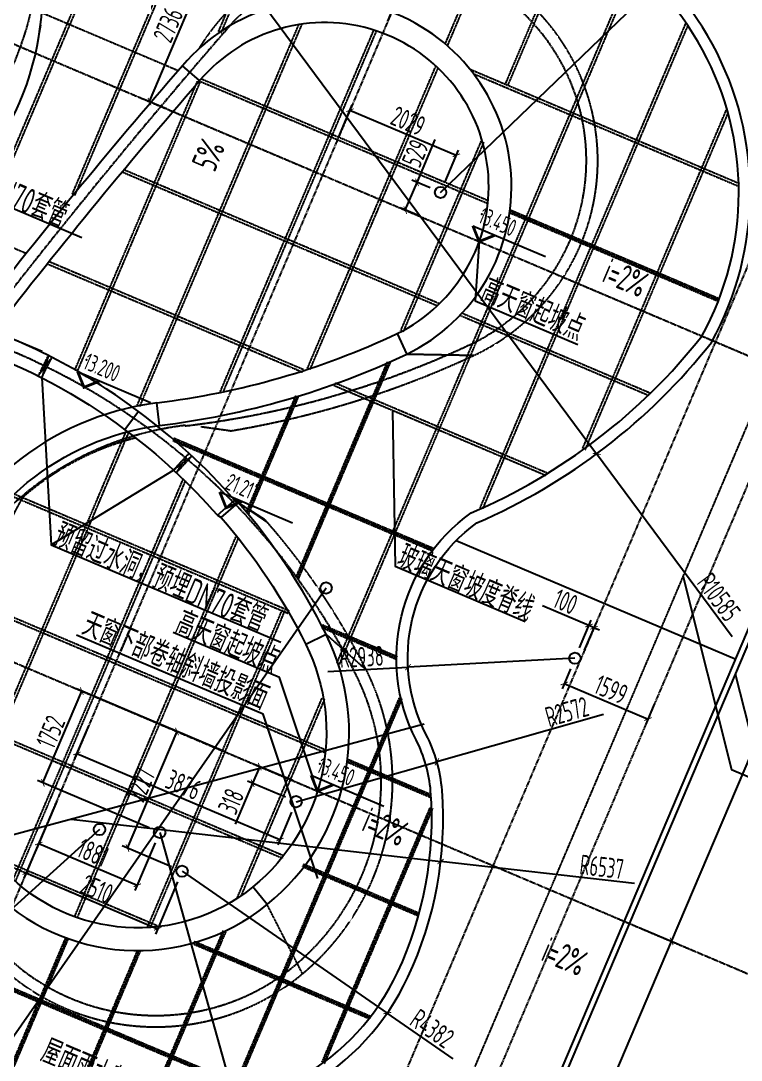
# Model space of a CAD drawing. Extents: x -3523 to 12007717, y -6694179 to 21431.
# Drawn here: x 11943716 to 11956372, y -6481967 to -6463701 of the extents above; entities that cross this region are included whole.
import ezdxf
from ezdxf.enums import TextEntityAlignment as Align

# ---------------------------------------------------------------- set-up
doc = ezdxf.new("R2010")
doc.units = 0
doc.header["$LTSCALE"] = 10
doc.header["$MEASUREMENT"] = 0
for name, pattern in [('A3-RG-axis-100$0$CENTER', [2, 1.25, -0.25, 0.25, -0.25]), ('A3-RI-4F$0$CENTER', [2, 1.25, -0.25, 0.25, -0.25]), ('A3-RI-4F$0$DASH', [0.35, 0.25, -0.1]), ('A3-RI-4F$0$DOTE', [2.42, 2, -0.2, 0.02, -0.2]), ('A3-RM-4F$0$DASH', [0.35, 0.25, -0.1]), ('A3-SYMB-4F-100$0$$AUDIT_BAD_LTYPE2', [0])]:
    doc.linetypes.add(name, pattern=pattern)
for name, color, linetype in [('A3-RB-4F-100$0$A-DIMS-100', 1, 'Continuous'), ('A3-RG-axis-100$0$A-GRID', 1, 'A3-RG-axis-100$0$CENTER'), ('A3-RI-4F$0$A-FLOR', 2, 'Continuous'), ('A3-RI-4F$0$A-GLAZ', 140, 'Continuous'), ('A3-RI-4F$0$A-GRID', 1, 'A3-RI-4F$0$CENTER'), ('A3-RI-4F$0$A-HATH', 9, 'Continuous'), ('A3-RI-4F$0$A-ROOF-EDGE', 2, 'Continuous'), ('A3-RI-4F$0$A-WALL', 7, 'Continuous'), ('A3-RM-4F$0$0P-1', 191, 'Continuous'), ('A3-RM-4F$0$A-WALL', 7, 'Continuous'), ('A3-SYMB-4F-100$0$$AUDIT_BAD_LAYER1', 7, 'Continuous'), ('A3-SYMB-4F-100$0$A-SYMB', 4, 'Continuous'), ('A3-SYMB-4F-100$0$A-SYMB-AREA', 4, 'Continuous'), ('A3-SYMB-4F-100$0$A-SYMB-NAME', 4, 'Continuous'), ('A3-SYMB-4F-100$0$A-SYMB-NAME-E', 4, 'Continuous')]:
    doc.layers.add(name, color=color, linetype=linetype)
doc.layers.add('A3-RI-4F$0$AN-WALL-BELO', color=2, linetype='Continuous', lineweight=5)
doc.styles.add('A3-RB-4F-100$0$XD2008', font='xd-hzs.shx', dxfattribs={"width": 0.7, "bigfont": 'xd-hztxt.shx'})
doc.styles.add('A3-SYMB-4F-100$0$ECADI', font='hzs.shx', dxfattribs={"width": 0.7, "bigfont": 'hztxt.shx'})
doc.styles.add('A3-SYMB-4F-100$0$XD2008', font='hzs.shx', dxfattribs={"width": 0.7, "bigfont": 'hztxt.shx'})
doc.dimstyles.new('A3-RB-4F-100$0$XD100', dxfattribs={"dimscale": 100, "dimtxt": 3.5, "dimasz": 1.5, "dimexe": 1, "dimexo": 2, "dimgap": 0.5, "dimtad": 1, "dimdec": 0, "dimdsep": 46, "dimtxsty": 'A3-RB-4F-100$0$XD2008', "dimcen": 2.5, "dimclrt": 4, "dimaunit": 1, "dimadec": 0, "dimazin": 0, "dimtfac": 1, "dimtdec": 0, "dimtix": 1, "dimtmove": 0, "dimatfit": 3, "dimfxl": 0, "dimtolj": 1, "dimtzin": 0, "dimarcsym": 0})
doc.dimstyles.new('A3-RB-4F-100$0$XD100$0', dxfattribs={"dimscale": 100, "dimtxt": 3.5, "dimasz": 1, "dimexe": 1, "dimexo": 2, "dimgap": 0.5, "dimtad": 1, "dimdec": 0, "dimdsep": 46, "dimtxsty": 'A3-RB-4F-100$0$XD2008', "dimblk1": 'A3-RB-4F-100$0$_ARCHTICK', "dimblk2": 'A3-RB-4F-100$0$_ARCHTICK', "dimsah": 1, "dimcen": 2.5, "dimclrt": 4, "dimaunit": 1, "dimadec": 0, "dimazin": 0, "dimtfac": 1, "dimtdec": 0, "dimtix": 1, "dimtmove": 0, "dimatfit": 3, "dimfxl": 0, "dimtolj": 1, "dimtzin": 0, "dimarcsym": 0})

# ---------------------------------------------------------------- blocks, each defined once
blk = doc.blocks.new('A3-RI-4F$0$TIANCHUANG2')
at = {"layer": 'A3-RI-4F$0$A-GLAZ', "linetype": 'A3-RI-4F$0$DASH'}
for p, q in [((11942381, -6468824), (11946160, -6459922)), ((11942427, -6468844), (11946197, -6459962)), ((11944618, -6466754), (11947188, -6460698)), ((11944664, -6466773), (11947234, -6460718)), ((11947191, -6463890), (11948326, -6461216)), ((11947237, -6463910), (11948372, -6461236)), ((11951170, -6464115), (11952236, -6461604)), ((11951216, -6464134), (11952285, -6461615)), ((11952230, -6464816), (11953416, -6462023)), ((11952276, -6464835), (11953462, -6462043)), ((11949269, -6474992), (11954478, -6462720)), ((11949315, -6475011), (11954518, -6462754)), ((11944083, -6463557), (11946483, -6464576)), ((11945761, -6470458), (11948606, -6463756)), ((11945807, -6470478), (11948652, -6463775)), ((11951786, -6472261), (11955403, -6463740)), ((11951832, -6472280), (11955436, -6463789)), ((11947221, -6470219), (11949919, -6463863)), ((11947267, -6470238), (11949965, -6463883)), ((11948753, -6469808), (11951005, -6464504)), ((11948799, -6469828), (11951051, -6464523)), ((11951607, -6464551), (11956338, -6466559)), ((11946879, -6464717), (11951934, -6466862)), ((11951671, -6464632), (11956319, -6466605)), ((11944667, -6469837), (11946823, -6464757)), ((11944713, -6469857), (11946869, -6464777)), ((11946860, -6464763), (11951914, -6466908)), ((11953587, -6471217), (11956120, -6465249)), ((11953633, -6471237), (11956142, -6465325)), ((11950394, -6469142), (11951805, -6465818)), ((11950440, -6469162), (11951851, -6465838)), ((11945502, -6466359), (11951044, -6468712)), ((11945522, -6466313), (11951064, -6468666)), ((11942184, -6467096), (11943814, -6467788)), ((11952298, -6467071), (11955968, -6468629)), ((11952308, -6467048), (11955978, -6468606)), ((11952318, -6467025), (11955988, -6468583)), ((11944186, -6467974), (11948664, -6469874)), ((11944206, -6467927), (11948684, -6469828)), ((11951440, -6468880), (11954751, -6470285)), ((11951459, -6468834), (11954770, -6470239)), ((11948551, -6473484), (11950159, -6469694)), ((11948574, -6473494), (11950182, -6469704)), ((11948597, -6473504), (11950206, -6469714)), ((11949217, -6470109), (11952940, -6471689)), ((11949236, -6470063), (11952960, -6471643)), ((11947675, -6472348), (11948547, -6470293)), ((11947698, -6472358), (11948570, -6470303)), ((11947721, -6472368), (11948593, -6470313)), ((11942697, -6477678), (11945569, -6470912)), ((11942743, -6477698), (11945615, -6470932)), ((11946386, -6471080), (11950951, -6473018)), ((11946396, -6471057), (11950961, -6472995)), ((11946406, -6471034), (11950971, -6472972)), ((11943583, -6478790), (11946565, -6471765)), ((11943622, -6478826), (11946611, -6471784)), ((11943591, -6472012), (11948425, -6474064)), ((11943571, -6472058), (11948406, -6474110)), ((11944662, -6479445), (11947498, -6472764)), ((11944709, -6479465), (11947544, -6472784)), ((11942431, -6473747), (11949059, -6476560)), ((11942451, -6473701), (11949078, -6476514)), ((11945940, -6479636), (11948313, -6474044)), ((11945995, -6479632), (11948359, -6474063)), ((11948997, -6474361), (11950304, -6474916)), ((11949007, -6474338), (11950314, -6474893)), ((11949017, -6474315), (11950323, -6474870)), ((11947489, -6482384), (11950370, -6475596)), ((11947512, -6482394), (11950393, -6475606)), ((11947516, -6479121), (11949010, -6475602)), ((11947535, -6482404), (11950416, -6475616)), ((11947592, -6479071), (11949056, -6475622)), ((11942127, -6475790), (11948308, -6478414)), ((11942146, -6475744), (11948328, -6478368)), ((11949443, -6476723), (11950913, -6477347)), ((11949453, -6476700), (11950922, -6477324)), ((11949463, -6476677), (11950932, -6477301)), ((11949008, -6482004), (11950909, -6477525)), ((11949031, -6482013), (11950932, -6477535)), ((11949054, -6482023), (11950955, -6477544)), ((11943199, -6478418), (11946091, -6479646)), ((11943219, -6478372), (11946111, -6479600)), ((11948662, -6478564), (11950700, -6479429)), ((11948672, -6478541), (11950710, -6479406)), ((11948681, -6478518), (11950720, -6479383)), ((11941118, -6479707), (11947964, -6482613)), ((11941128, -6479684), (11947974, -6482590)), ((11941138, -6479661), (11947984, -6482567)), ((11945903, -6482920), (11947275, -6479689)), ((11945926, -6482930), (11947298, -6479699)), ((11945950, -6482939), (11947321, -6479709)), ((11943504, -6482174), (11944506, -6479814)), ((11943527, -6482183), (11944529, -6479824)), ((11943550, -6482193), (11944552, -6479833)), ((11946757, -6479901), (11949851, -6481214)), ((11946767, -6479878), (11949861, -6481191)), ((11944641, -6482696), (11945772, -6480031)), ((11944664, -6482706), (11945795, -6480040)), ((11944687, -6482715), (11945818, -6480050)), ((11946747, -6479924), (11949841, -6481237))]:
    blk.add_line(p, q, dxfattribs=at)
blk = doc.blocks.new('A3-RI-4F')
at = {"layer": 'A3-RI-4F$0$A-FLOR', "linetype": 'A3-RI-4F$0$DASH'}
for p, q in [((11946587, -6464453), (11946556, -6464491)), ((11951668, -6469585), (11950498, -6469563)), ((11947393, -6470909), (11946881, -6470838)), ((11947571, -6472193), (11947536, -6472170)), ((11948049, -6472520), (11947538, -6472170)), ((11948005, -6472469), (11947553, -6472181)), ((11949789, -6475113), (11949080, -6474484)), ((11948666, -6480448), (11948043, -6479232))]:
    blk.add_line(p, q, dxfattribs=at)
at = {"layer": 'A3-RI-4F$0$A-FLOR', "linetype": 'A3-RI-4F$0$DASH', "const_width": 50}
blk.add_lwpolyline([(11947474, -6472127), (11947500, -6472145), (11947536, -6472170)], dxfattribs=at)
at = {"layer": 'A3-RI-4F$0$A-FLOR', "linetype": 'A3-RI-4F$0$DASH'}
for centre, radius, start, end in [((11950072, -6466158), 3780, 294.9747, 148.7021), ((11944671, -6454564), 16570, 279.454, 294.9747), ((11938865, -6480550), 12200, 41.1627, 41.4775), ((11938855, -6480555), 12211, 26.4636, 41.1525), ((11945847, -6477069), 4400, 309.8371, 26.3974), ((11946087, -6477351), 4030, 224.2275, 309.7828)]:
    blk.add_arc(centre, radius, start, end, dxfattribs=at)
for points, knots in [([(11943759, -6472065), (11943829, -6472004), (11943937, -6471916), (11944085, -6471804), (11944237, -6471697), (11944432, -6471571), (11944723, -6471407), (11945075, -6471240), (11945424, -6471113), (11945645, -6471049), (11945723, -6471029), (11945729, -6471027)], [-1, -1, -1, -1, -0.9038462, -0.8557692, -0.8076923, -0.7115385, -0.6153846, -0.4615385, -0.3076923, -0.2307692, -0.2239038, -0.2239038, -0.2239038, -0.2239038]), ([(11943509, -6472544), (11943526, -6472509), (11943560, -6472438), (11943618, -6472323), (11943672, -6472221), (11943721, -6472132), (11943746, -6472087), (11943759, -6472065)], [0, 0, 0, 0, 0.222222, 0.444444, 0.722222, 0.861111, 1, 1, 1, 1]), ([(11943509, -6472543), (11943542, -6472474), (11943598, -6472361), (11943681, -6472204), (11943730, -6472117), (11943755, -6472073)], [0, 0, 0, 0, 0.444444, 0.722222, 1, 1, 1, 1])]:
    blk.add_open_spline(points, degree=3, knots=knots, dxfattribs=at)
at = {"layer": 'A3-RI-4F$0$A-GRID', "linetype": 'A3-RI-4F$0$DOTE'}
for centre, radius, start, end in [((11938591, -6462290), 5450, 272.2829, 44.2186), ((11950072, -6466158), 3580, 294.9747, 139.0253), ((12036082, -6540859), 117500, 139.02532, 142.45444), ((11938868, -6480551), 12000, 26.4712, 70.2633), ((11944667, -6454555), 16380, 276.7807, 294.9747), ((11947251, -6476223), 5450, 96.7702, 224.1869), ((11945847, -6477069), 4200, 309.8371, 26.3944), ((11946087, -6477351), 3830, 224.2279, 309.7828)]:
    blk.add_arc(centre, radius, start, end, dxfattribs=at)
at = {"layer": 'A3-RI-4F$0$A-HATH', "linetype": 'A3-RI-4F$0$DASH'}
blk.add_lwpolyline([(11925756, -6476190), (11949855, -6486420), (11960084, -6462321), (11935985, -6452091)], close=True, dxfattribs=at)
at = {"layer": 'A3-RI-4F$0$A-ROOF-EDGE'}
for points in [[(11977075, -6448936), (11977075, -6448936), (11971198, -6462780), (11953939, -6455454), (11952802, -6458132), (11961869, -6461981), (11950655, -6488400), (11923776, -6476990), (11934990, -6450572), (11944057, -6454420), (11945194, -6451742), (11937359, -6448416, 0.002105), (11935284, -6447090), (11932817, -6450984, 0.033355), (11899110, -6432654), (11899697, -6421468)], [(11971145, -6462649), (11953886, -6455323), (11952670, -6458185), (11961737, -6462034), (11950602, -6488268), (11923907, -6476937), (11935043, -6450703), (11944110, -6454552), (11945325, -6451689), (11937406, -6448327, 0.002183), (11935253, -6446952), (11932786, -6450846, 0.033209), (11899214, -6432592), (11899796, -6421473)], [(11948735, -6482446, 0.153575), (11950516, -6480510, 0.12992), (11951116, -6477224, 0.099645), (11950839, -6476247, -0.370364), (11951727, -6472525, 0.124779), (11955849, -6469352, 0.549501), (11951453, -6461290, -0.212668), (11946546, -6460012, -0.12988), (11945944, -6459200, 0.238102), (11940954, -6454798, 0.28217)], [(11948635, -6482272, 0.153575), (11950335, -6480425, 0.12992), (11950916, -6477239, 0.099645), (11950661, -6476339, -0.372403), (11951628, -6472350, 0.12491), (11955682, -6469241, 0.547091), (11951462, -6461491, -0.211709), (11946421, -6460168, -0.12988), (11945758, -6459275, 0.238102), (11940903, -6454991, 0.28217), (11935816, -6456535, 0.107538), (11934525, -6458832, 0.181558), (11934730, -6462165, -0.024125), (11935298, -6463617, -0.306887), (11934543, -6466329, -0.012216), (11931938, -6468434, 221.308572)]]:
    blk.add_lwpolyline(points, format="xyb", dxfattribs=at)
at = {"layer": 'A3-RI-4F$0$A-WALL'}
for points in [[(11939765, -6468102, 0.61827), (11942694, -6459725)], [(11950496, -6469561, 1.230947), (11946556, -6464491)], [(11946151, -6470813), (11946103, -6470415, 0.080281), (11950328, -6469198, 1.230155), (11946858, -6464753)], [(11939766, -6468105), (11939718, -6467705, 0.079878), (11935384, -6468945), (11935552, -6469308, 1.232863), (11938980, -6473758), (11939283, -6474021, 0.015082), (11943116, -6469328, -0.014777), (11946858, -6464753), (11946556, -6464491, 0.014777), (11942799, -6469084)], [(11945784, -6470567, 0.076577), (11942987, -6469068)], [(11942854, -6469445, -0.076633), (11945545, -6470888, -0.053343), (11947172, -6472391), (11947235, -6472431), (11947536, -6472170)], [(11947235, -6472431, -0.06472), (11948722, -6474662, -0.350795), (11947791, -6478922, -0.390855), (11943433, -6478643, -0.616105), (11946151, -6470813, 0.080251), (11950497, -6469560)], [(11946103, -6470415, 0.616487), (11943146, -6478922), (11943433, -6478643)], [(11947172, -6472391), (11947473, -6472127, 0.053342), (11945784, -6470567)], [(11949080, -6474483, 0.064635), (11947538, -6472170)], [(11948043, -6479232, 0.350792), (11949080, -6474484), (11948722, -6474662)], [(11943146, -6478922, 0.390603), (11948043, -6479232), (11947791, -6478922)]]:
    blk.add_lwpolyline(points, format="xyb", dxfattribs=at)
for points in [[(11950328, -6469198), (11950498, -6469563)], [(11945784, -6470566), (11945545, -6470888)]]:
    blk.add_lwpolyline(points, dxfattribs=at)
at = {"layer": 'A3-RI-4F$0$AN-WALL-BELO'}
blk.add_line((11944066, -6463780), (11944021, -6464039), dxfattribs=at)
at = {"layer": 'A3-RI-4F$0$A-GLAZ'}
blk.add_blockref('A3-RI-4F$0$TIANCHUANG2', (0, 0), dxfattribs=at)
blk = doc.blocks.new('A3-RG-axis-100')
at = {"layer": 'A3-RG-axis-100$0$A-GRID'}
for p, q in [((11979102.4, -6418565.4), (11947827.8, -6492243.7)), ((11966051.6, -6426277.4), (11939543.3, -6488727.1)), ((11932446.7, -6459378.2), (11975148.9, -6477504.2)), ((11958654.7, -6462898.3), (11946447.1, -6491657.6)), ((11928539.4, -6468583.2), (11971241.6, -6486709.2))]:
    blk.add_line(p, q, dxfattribs=at)
blk = doc.blocks.new('A3-SYMB-4F-100$0$ECADI-TAG-HGHT（国标）')
at = {"color": 1, "const_width": 0.5}
blk.add_lwpolyline([(-2.12, 2.12), (0, 0), (2.12, 2.12)], dxfattribs=at)
at = {"color": 1}
blk.add_point((-1.48, 4.6), dxfattribs=at)
at = {"layer": 'A3-SYMB-4F-100$0$$AUDIT_BAD_LAYER1', "color": 1, "linetype": 'A3-SYMB-4F-100$0$$AUDIT_BAD_LTYPE2'}
blk.add_line((-2.12, 2.12), (11.77, 2.12), dxfattribs=at)
at = {"style": 'A3-SYMB-4F-100$0$XD2008', "width": 0.7}
blk.add_attdef('FL', text='', height=3, dxfattribs=at).set_placement((-2.69, 2.97), align=Align.RIGHT)
for tag, p in [('F.F.L.', (2.28, 2.97)), ('T.O.S.', (2.28, -1.1))]:
    blk.add_attdef(tag, p, '', height=3, dxfattribs=at)
blk = doc.blocks.new('A3-SYMB-4F-100$0$ECADI-TAG-ROOM')
at = {"layer": 'A3-SYMB-4F-100$0$A-SYMB-AREA', "style": 'A3-SYMB-4F-100$0$ECADI', "width": 0.7}
blk.add_attdef('340M2', text='', height=2.5, dxfattribs=at).set_placement((7.17, -1.75), align=Align.MIDDLE_LEFT)
at = {"layer": 'A3-SYMB-4F-100$0$A-SYMB-NAME', "style": 'A3-SYMB-4F-100$0$ECADI', "width": 0.7}
blk.add_attdef('CHINESENAME', (-5.13, 0.09), '', height=4.5, dxfattribs=at)
at = {"layer": 'A3-SYMB-4F-100$0$A-SYMB-NAME-E', "style": 'A3-SYMB-4F-100$0$ECADI', "width": 0.7}
for tag, p in [('ENGLISHHIGH', (-5.13, 8.04)), ('ENGLISHLOW', (-5.13, 4.84))]:
    blk.add_attdef(tag, p, '', height=2.5, dxfattribs=at)
blk = doc.blocks.new('A3-SYMB-4F-100')
at = {"layer": 'A3-SYMB-4F-100$0$A-SYMB'}
blk.add_line((11944252, -6472909), (11946399, -6471596), dxfattribs=at)
for points in [[(11939177, -6466731), (11940758, -6465801), (11944788, -6467512)], [(11951769, -6467581), (11951701, -6468625), (11953501, -6469389)], [(11944084, -6469973), (11944252, -6472909), (11948282, -6474620)], [(11950248, -6470547), (11950291, -6473288), (11952578, -6474259)], [(11955352, -6473470), (11956203, -6476861), (11958259, -6477734)], [(11948937, -6478776), (11947971, -6475886), (11944697, -6474497)], [(11948928, -6477241), (11948259, -6475240), (11946394, -6474449)], [(11956267, -6475177), (11956510, -6476146), (11958310, -6476909)]]:
    blk.add_lwpolyline(points, dxfattribs=at)
for points in [[(11954431, -6467951, 0, 0, 0), (11955121, -6466327, 80, 0, 0), (11955238, -6466050, 0, 0, 0)], [(11946850, -6466404, 0, 0, 0), (11946160, -6468029, 80, 0, 0), (11946043, -6468305, 0, 0, 0)], [(11943176, -6474774, 0, 0, 0), (11943865, -6473149, 80, 0, 0), (11943982, -6472873, 0, 0, 0)], [(11949942, -6478093, 0, 0, 0), (11949252, -6479718, 80, 0, 0), (11949135, -6479994, 0, 0, 0)], [(11953094, -6480373, 0, 0, 0), (11952405, -6481998, 80, 0, 0), (11952288, -6482274, 0, 0, 0)]]:
    blk.add_lwpolyline(points, format="xyseb", dxfattribs=at)
ref = blk.add_blockref('A3-SYMB-4F-100$0$ECADI-TAG-ROOM', (11941563, -6466109), dxfattribs=dict(at, xscale=99.99999999989046, yscale=100.0000000001164, rotation=337))
ref.add_attrib('CHINESENAME', '预留过水洞，预埋DN70套管', (11940758, -6465801), dxfattribs={"height": 450, "rotation": 337, "style": 'A3-SYMB-4F-100$0$ECADI', "width": 0.7})
ref = blk.add_blockref('A3-SYMB-4F-100$0$ECADI-TAG-ROOM', (11947329, -6465910), dxfattribs=dict(at, xscale=99.99999999989046, yscale=100.0000000001164, rotation=66.99999999999999))
ref.add_attrib('CHINESENAME', '5%', (11947121, -6466378), dxfattribs={"height": 450, "rotation": 67, "style": 'A3-SYMB-4F-100$0$ECADI', "width": 0.7})
ref = blk.add_blockref('A3-SYMB-4F-100$0$ECADI-TAG-HGHT（国标）', (11951769, -6467581), dxfattribs=dict(at, xscale=100, yscale=100, rotation=337))
ref.add_attrib('F.F.L.', '13.450', (11951734, -6467243), dxfattribs={"layer": '0', "height": 300, "rotation": 337, "style": 'A3-SYMB-4F-100$0$XD2008', "width": 0.7})
ref = blk.add_blockref('A3-SYMB-4F-100$0$ECADI-TAG-ROOM', (11954371, -6468487), dxfattribs=dict(at, xscale=99.99999999989046, yscale=100.0000000001164, rotation=337))
ref.add_attrib('CHINESENAME', 'i=2%', (11953903, -6468278), dxfattribs={"height": 450, "rotation": 337, "style": 'A3-SYMB-4F-100$0$ECADI', "width": 0.7})
ref = blk.add_blockref('A3-SYMB-4F-100$0$ECADI-TAG-ROOM', (11952232, -6468815), dxfattribs=dict(at, xscale=99.99999999989046, yscale=100.0000000001164, rotation=337))
ref.add_attrib('CHINESENAME', '高天窗起坡点', (11951763, -6468607), dxfattribs={"height": 450, "rotation": 337, "style": 'A3-SYMB-4F-100$0$ECADI', "width": 0.7})
ref = blk.add_blockref('A3-SYMB-4F-100$0$ECADI-TAG-HGHT（国标）', (11942924, -6469245), dxfattribs=dict(at, xscale=100, yscale=100, rotation=337))
ref.add_attrib('F.F.L.', '11.655', (11942889, -6468908), dxfattribs={"layer": '0', "height": 300, "rotation": 337, "style": 'A3-SYMB-4F-100$0$XD2008', "width": 0.7})
ref = blk.add_blockref('A3-SYMB-4F-100$0$ECADI-TAG-HGHT（国标）', (11944826, -6470143), dxfattribs=dict(at, xscale=100, yscale=100, rotation=337))
ref.add_attrib('F.F.L.', '13.200', (11944792, -6469806), dxfattribs={"layer": '0', "height": 300, "rotation": 337, "style": 'A3-SYMB-4F-100$0$XD2008', "width": 0.7})
ref = blk.add_blockref('A3-SYMB-4F-100$0$ECADI-TAG-HGHT（国标）', (11947323, -6472259), dxfattribs=dict(at, xscale=100, yscale=100, rotation=337))
ref.add_attrib('F.F.L.', '21.217', (11947288, -6471922), dxfattribs={"layer": '0', "height": 300, "rotation": 337, "style": 'A3-SYMB-4F-100$0$XD2008', "width": 0.7})
ref = blk.add_blockref('A3-SYMB-4F-100$0$ECADI-TAG-ROOM', (11945057, -6473216), dxfattribs=dict(at, xscale=99.99999999989046, yscale=100.0000000001164, rotation=337))
ref.add_attrib('CHINESENAME', '预留过水洞，预埋DN70套管', (11944252, -6472909), dxfattribs={"height": 450, "rotation": 337, "style": 'A3-SYMB-4F-100$0$ECADI', "width": 0.7})
ref = blk.add_blockref('A3-SYMB-4F-100$0$ECADI-TAG-ROOM', (11951096, -6473595), dxfattribs=dict(at, xscale=99.99999999989046, yscale=100.0000000001164, rotation=337))
ref.add_attrib('CHINESENAME', '玻璃天窗坡度脊线', (11950291, -6473288), dxfattribs={"height": 450, "rotation": 337, "style": 'A3-SYMB-4F-100$0$ECADI', "width": 0.7})
ref = blk.add_blockref('A3-SYMB-4F-100$0$ECADI-TAG-ROOM', (11947753, -6474991), dxfattribs=dict(at, xscale=-99.99999999989045, yscale=100.0000000001164, rotation=337.000000000266))
ref.add_attrib('CHINESENAME', '高天窗起坡点', (11946394, -6474449), dxfattribs={"height": 450, "rotation": 337, "style": 'A3-SYMB-4F-100$0$ECADI', "width": 0.7})
ref = blk.add_blockref('A3-SYMB-4F-100$0$ECADI-TAG-ROOM', (11947465, -6475637), dxfattribs=dict(at, xscale=-99.99999999989045, yscale=100.0000000001164, rotation=337.000000000266))
ref.add_attrib('CHINESENAME', '天窗下部卷轴斜墙投影面', (11944757, -6474478), dxfattribs={"height": 450, "rotation": 337, "style": 'A3-SYMB-4F-100$0$ECADI', "width": 0.7})
ref = blk.add_blockref('A3-SYMB-4F-100$0$ECADI-TAG-HGHT（国标）', (11948928, -6477238), dxfattribs=dict(at, xscale=100, yscale=100, rotation=337))
ref.add_attrib('F.F.L.', '13.450', (11948894, -6476901), dxfattribs={"layer": '0', "height": 300, "rotation": 337, "style": 'A3-SYMB-4F-100$0$XD2008', "width": 0.7})
ref = blk.add_blockref('A3-SYMB-4F-100$0$ECADI-TAG-ROOM', (11950147, -6478135), dxfattribs=dict(at, xscale=99.99999999989046, yscale=100.0000000001164, rotation=337))
ref.add_attrib('CHINESENAME', 'i=2%', (11949679, -6477927), dxfattribs={"height": 450, "rotation": 337, "style": 'A3-SYMB-4F-100$0$ECADI', "width": 0.7})
ref = blk.add_blockref('A3-SYMB-4F-100$0$ECADI-TAG-ROOM', (11953300, -6480415), dxfattribs=dict(at, xscale=99.99999999989046, yscale=100.0000000001164, rotation=337))
ref.add_attrib('CHINESENAME', 'i=2%', (11952832, -6480206), dxfattribs={"height": 450, "rotation": 337, "style": 'A3-SYMB-4F-100$0$ECADI', "width": 0.7})
ref = blk.add_blockref('A3-SYMB-4F-100$0$ECADI-TAG-ROOM', (11944500, -6482185), dxfattribs=dict(at, xscale=99.99999999989046, yscale=100.0000000001164, rotation=337))
ref.add_attrib('CHINESENAME', '屋面雨水落水口', (11944032, -6481976), dxfattribs={"height": 450, "rotation": 337, "style": 'A3-SYMB-4F-100$0$ECADI', "width": 0.7})
blk = doc.blocks.new('A3-RM-4F')
at = {"layer": 'A3-RM-4F$0$0P-1'}
blk.add_line((11956267, -6474921), (11951362, -6472839), dxfattribs=at)
at = {"layer": 'A3-RM-4F$0$0P-1', "const_width": 20}
blk.add_lwpolyline([(11949192, -6470098), (11952924, -6471682)], dxfattribs=at)
at = {"layer": 'A3-RM-4F$0$A-WALL', "linetype": 'A3-RM-4F$0$DASH'}
for p, q in [((11944022, -6469942), (11944201, -6469585)), ((11944022, -6469942), (11944264, -6469616)), ((11944201, -6469585), (11944084, -6469973)), ((11944084, -6469973), (11944264, -6469616)), ((11946399, -6471596), (11946670, -6471302)), ((11946450, -6471643), (11946670, -6471302)), ((11946399, -6471596), (11946722, -6471350)), ((11946450, -6471643), (11946722, -6471350))]:
    blk.add_line(p, q, dxfattribs=at)
blk = doc.blocks.new('A3-RB-4F-100$0$_ARCHTICK')
at = {"color": 0, "linetype": 'ByBlock', "const_width": 0.15}
blk.add_lwpolyline([(-0.5, -0.5), (0.5, 0.5)], dxfattribs=at)
blk = doc.blocks.new('*D2250')
at = {"layer": 'A3-RB-4F-100$0$A-DIMS-100', "color": 0, "lineweight": -2}
for p, q in [((11954590, -6479641), (11955242, -6479918)), ((11952415, -6486322), (11955150, -6479879)), ((11951855, -6486084), (11952507, -6486361))]:
    blk.add_line(p, q, dxfattribs=at)
at = {"layer": 'Defpoints', "color": 0}
for p in [(11954406, -6479563), (11955150, -6479879), (11951670, -6486006)]:
    blk.add_point(p, dxfattribs=at)
at = {"layer": 'A3-RB-4F-100$0$A-DIMS-100', "color": 0, "lineweight": -2, "xscale": 100, "yscale": 100, "zscale": 100}
for p, rotation in [((11955150, -6479879), 66.99999999987146), ((11952415, -6486322), 246.9999999998714)]:
    blk.add_blockref('A3-RB-4F-100$0$_ARCHTICK', p, dxfattribs=dict(at, rotation=rotation))
at = {"layer": 'A3-RB-4F-100$0$A-DIMS-100', "color": 4, "insert": (11953575, -6483013), "char_height": 350, "attachment_point": 5, "rotation": 67, "style": 'A3-RB-4F-100$0$XD2008'}
blk.add_mtext('\\A1;7000', dxfattribs=at)
blk = doc.blocks.new('*D2251')
at = {"layer": 'A3-RB-4F-100$0$A-DIMS-100', "color": 0, "lineweight": -2}
for p, q in [((11958497, -6470436), (11959149, -6470713)), ((11955150, -6479879), (11959057, -6470674)), ((11954590, -6479641), (11955242, -6479918))]:
    blk.add_line(p, q, dxfattribs=at)
at = {"layer": 'Defpoints', "color": 0}
for p in [(11958313, -6470358), (11959057, -6470674), (11954406, -6479563)]:
    blk.add_point(p, dxfattribs=at)
at = {"layer": 'A3-RB-4F-100$0$A-DIMS-100', "color": 0, "lineweight": -2, "xscale": 100, "yscale": 100, "zscale": 100}
for p, rotation in [((11959057, -6470674), 66.99999999987112), ((11955150, -6479879), 246.9999999998712)]:
    blk.add_blockref('A3-RB-4F-100$0$_ARCHTICK', p, dxfattribs=dict(at, rotation=rotation))
at = {"layer": 'A3-RB-4F-100$0$A-DIMS-100', "color": 4, "insert": (11956896, -6475188), "char_height": 350, "attachment_point": 5, "rotation": 67, "style": 'A3-RB-4F-100$0$XD2008'}
blk.add_mtext('\\A1;10000', dxfattribs=at)
blk = doc.blocks.new('*D2324')
at = {"layer": 'A3-RB-4F-100$0$A-DIMS-100', "color": 0, "lineweight": -2}
for p in [(11956013, -6461973), (11951091, -6466717)]:
    blk.add_line(p, (11955007, -6462942), dxfattribs=at)
at = {"layer": 'Defpoints', "color": 0}
for p in [(11955007, -6462942), (11951091, -6466717)]:
    blk.add_point(p, dxfattribs=at)
at = {"layer": 'A3-RB-4F-100$0$A-DIMS-100', "color": 0, "lineweight": -2, "xscale": 100, "yscale": 100, "zscale": 100, "rotation": 223.9459015008137}
blk.add_blockref('A3-RB-4F-100$0$_ARCHTICK', (11955007, -6462942), dxfattribs=at)
at = {"layer": 'A3-RB-4F-100$0$A-DIMS-100', "color": 4, "insert": (11955426, -6462226), "char_height": 350, "attachment_point": 5, "rotation": 43.9459, "style": 'A3-RB-4F-100$0$XD2008'}
blk.add_mtext('\\A1;R5439', dxfattribs=at)
blk = doc.blocks.new('*D2325')
at = {"layer": 'A3-RB-4F-100$0$A-DIMS-100', "color": 0, "lineweight": -2}
for p in [(11947530, -6462809), (11956214, -6474526)]:
    blk.add_line(p, (11953832, -6471312), dxfattribs=at)
at = {"layer": 'Defpoints', "color": 0}
for p in [(11947530, -6462809), (11953832, -6471312)]:
    blk.add_point(p, dxfattribs=at)
at = {"layer": 'A3-RB-4F-100$0$A-DIMS-100', "color": 0, "lineweight": -2, "xscale": 100, "yscale": 100, "zscale": 100, "rotation": 126.5452854252817}
blk.add_blockref('A3-RB-4F-100$0$_ARCHTICK', (11953832, -6471312), dxfattribs=at)
at = {"layer": 'A3-RB-4F-100$0$A-DIMS-100', "color": 4, "insert": (11955980, -6473832), "char_height": 350, "attachment_point": 5, "rotation": 306.5453, "style": 'A3-RB-4F-100$0$XD2008'}
blk.add_mtext('\\A1;R10585', dxfattribs=at)
blk = doc.blocks.new('*D2326')
at = {"layer": 'A3-RB-4F-100$0$A-DIMS-100', "color": 0, "lineweight": -2}
for p in [(11953451, -6474904), (11949111, -6475136)]:
    blk.add_line(p, (11950518, -6475061), dxfattribs=at)
at = {"layer": 'Defpoints', "color": 0}
for p in [(11953451, -6474904), (11950518, -6475061)]:
    blk.add_point(p, dxfattribs=at)
at = {"layer": 'A3-RB-4F-100$0$A-DIMS-100', "color": 0, "lineweight": -2, "xscale": 100, "yscale": 100, "zscale": 100, "rotation": 3.060917236471875}
blk.add_blockref('A3-RB-4F-100$0$_ARCHTICK', (11950518, -6475061), dxfattribs=at)
at = {"layer": 'A3-RB-4F-100$0$A-DIMS-100', "color": 4, "insert": (11949703, -6474879), "char_height": 350, "attachment_point": 5, "rotation": 3.0609, "style": 'A3-RB-4F-100$0$XD2008'}
blk.add_mtext('\\A1;R2938', dxfattribs=at)
blk = doc.blocks.new('*D2327')
at = {"layer": 'A3-RB-4F-100$0$A-DIMS-100', "color": 0, "lineweight": -2}
for p in [(11953953, -6475894), (11948552, -6477424)]:
    blk.add_line(p, (11951026, -6476723), dxfattribs=at)
at = {"layer": 'Defpoints', "color": 0}
for p in [(11951026, -6476723), (11948552, -6477424)]:
    blk.add_point(p, dxfattribs=at)
at = {"layer": 'A3-RB-4F-100$0$A-DIMS-100', "color": 0, "lineweight": -2, "xscale": 100, "yscale": 100, "zscale": 100, "rotation": 195.8186353388208}
blk.add_blockref('A3-RB-4F-100$0$_ARCHTICK', (11951026, -6476723), dxfattribs=at)
at = {"layer": 'A3-RB-4F-100$0$A-DIMS-100', "color": 4, "insert": (11953310, -6475842), "char_height": 350, "attachment_point": 5, "rotation": 15.8186, "style": 'A3-RB-4F-100$0$XD2008'}
blk.add_mtext('\\A1;R2572', dxfattribs=at)
blk = doc.blocks.new('*D2328')
at = {"layer": 'A3-RB-4F-100$0$A-DIMS-100', "color": 0, "lineweight": -2}
for p in [(11944599, -6477732), (11954498, -6478861)]:
    blk.add_line(p, (11951093, -6478473), dxfattribs=at)
at = {"layer": 'Defpoints', "color": 0}
for p in [(11944599, -6477732), (11951093, -6478473)]:
    blk.add_point(p, dxfattribs=at)
at = {"layer": 'A3-RB-4F-100$0$A-DIMS-100', "color": 0, "lineweight": -2, "xscale": 100, "yscale": 100, "zscale": 100, "rotation": 173.4924012930583}
blk.add_blockref('A3-RB-4F-100$0$_ARCHTICK', (11951093, -6478473), dxfattribs=at)
at = {"layer": 'A3-RB-4F-100$0$A-DIMS-100', "color": 4, "insert": (11953923, -6478569), "char_height": 350, "attachment_point": 5, "rotation": 353.4924, "style": 'A3-RB-4F-100$0$XD2008'}
blk.add_mtext('\\A1;R6537', dxfattribs=at)
blk = doc.blocks.new('*D2329')
at = {"layer": 'A3-RB-4F-100$0$A-DIMS-100', "color": 0, "lineweight": -2}
for p in [(11946549, -6478647), (11951312, -6481940)]:
    blk.add_line(p, (11950154, -6481139), dxfattribs=at)
at = {"layer": 'Defpoints', "color": 0}
for p in [(11946549, -6478647), (11950154, -6481139)]:
    blk.add_point(p, dxfattribs=at)
at = {"layer": 'A3-RB-4F-100$0$A-DIMS-100', "color": 0, "lineweight": -2, "xscale": 100, "yscale": 100, "zscale": 100, "rotation": 145.3487688486079}
blk.add_blockref('A3-RB-4F-100$0$_ARCHTICK', (11950154, -6481139), dxfattribs=at)
at = {"layer": 'A3-RB-4F-100$0$A-DIMS-100', "color": 4, "insert": (11950943, -6481411), "char_height": 350, "attachment_point": 5, "rotation": 325.3488, "style": 'A3-RB-4F-100$0$XD2008'}
blk.add_mtext('\\A1;R4382', dxfattribs=at)
blk = doc.blocks.new('*D2330')
at = {"layer": 'A3-RB-4F-100$0$A-DIMS-100', "color": 0, "lineweight": -2}
for p in [(11946156, -6477964), (11947889, -6484153)]:
    blk.add_line(p, (11947550, -6482943), dxfattribs=at)
at = {"layer": 'Defpoints', "color": 0}
for p in [(11946156, -6477964), (11947550, -6482943)]:
    blk.add_point(p, dxfattribs=at)
at = {"layer": 'A3-RB-4F-100$0$A-DIMS-100', "color": 0, "lineweight": -2, "xscale": 100, "yscale": 100, "zscale": 100, "rotation": 105.6439405441456}
blk.add_blockref('A3-RB-4F-100$0$_ARCHTICK', (11947550, -6482943), dxfattribs=at)
at = {"layer": 'A3-RB-4F-100$0$A-DIMS-100', "color": 4, "insert": (11947963, -6483584), "char_height": 350, "attachment_point": 5, "rotation": 285.6439, "style": 'A3-RB-4F-100$0$XD2008'}
blk.add_mtext('\\A1;R5171', dxfattribs=at)
blk = doc.blocks.new('*D2331')
at = {"layer": 'A3-RB-4F-100$0$A-DIMS-100', "color": 0, "lineweight": -2}
for p in [(11949079, -6473669), (11941626, -6484359)]:
    blk.add_line(p, (11943151, -6482173), dxfattribs=at)
at = {"layer": 'Defpoints', "color": 0}
for p in [(11949079, -6473669), (11943151, -6482173)]:
    blk.add_point(p, dxfattribs=at)
at = {"layer": 'A3-RB-4F-100$0$A-DIMS-100', "color": 0, "lineweight": -2, "xscale": 100, "yscale": 100, "zscale": 100, "rotation": 55.11814095144022}
blk.add_blockref('A3-RB-4F-100$0$_ARCHTICK', (11943151, -6482173), dxfattribs=at)
at = {"layer": 'A3-RB-4F-100$0$A-DIMS-100', "color": 4, "insert": (11941837, -6483663), "char_height": 350, "attachment_point": 5, "rotation": 55.1181, "style": 'A3-RB-4F-100$0$XD2008'}
blk.add_mtext('\\A1;R10366', dxfattribs=at)
blk = doc.blocks.new('*D2332')
at = {"layer": 'A3-RB-4F-100$0$A-DIMS-100', "color": 0, "lineweight": -2}
for p in [(11945098, -6477913), (11939230, -6483231)]:
    blk.add_line(p, (11941728, -6480967), dxfattribs=at)
at = {"layer": 'Defpoints', "color": 0}
for p in [(11945098, -6477913), (11941728, -6480967)]:
    blk.add_point(p, dxfattribs=at)
at = {"layer": 'A3-RB-4F-100$0$A-DIMS-100', "color": 0, "lineweight": -2, "xscale": 100, "yscale": 100, "zscale": 100, "rotation": 42.18456075687136}
blk.add_blockref('A3-RB-4F-100$0$_ARCHTICK', (11941728, -6480967), dxfattribs=at)
at = {"layer": 'A3-RB-4F-100$0$A-DIMS-100', "color": 4, "insert": (11939527, -6482658), "char_height": 350, "attachment_point": 5, "rotation": 42.1846, "style": 'A3-RB-4F-100$0$XD2008'}
blk.add_mtext('\\A1;R4547', dxfattribs=at)
blk = doc.blocks.new('*D2333')
at = {"layer": 'A3-RB-4F-100$0$A-DIMS-100', "color": 0, "lineweight": -2}
for p in [(11950803, -6476061), (11937771, -6479569)]:
    blk.add_line(p, (11940620, -6478802), dxfattribs=at)
at = {"layer": 'Defpoints', "color": 0}
for p in [(11950803, -6476061), (11940620, -6478802)]:
    blk.add_point(p, dxfattribs=at)
at = {"layer": 'A3-RB-4F-100$0$A-DIMS-100', "color": 0, "lineweight": -2, "xscale": 100, "yscale": 100, "zscale": 100, "rotation": 15.06562513687655}
blk.add_blockref('A3-RB-4F-100$0$_ARCHTICK', (11940620, -6478802), dxfattribs=at)
at = {"layer": 'A3-RB-4F-100$0$A-DIMS-100', "color": 4, "insert": (11938386, -6479171), "char_height": 350, "attachment_point": 5, "rotation": 15.0656, "style": 'A3-RB-4F-100$0$XD2008'}
blk.add_mtext('\\A1;R10545', dxfattribs=at)
blk = doc.blocks.new('*D2358')
at = {"layer": 'A3-RB-4F-100$0$A-DIMS-100', "color": 0, "lineweight": -2}
for p, q in [((11950677, -6466541), (11950996, -6465788)), ((11950470, -6467029), (11950677, -6466541)), ((11950907, -6466639), (11950585, -6466502)), ((11950700, -6467126), (11950378, -6466989))]:
    blk.add_line(p, q, dxfattribs=at)
at = {"layer": 'Defpoints', "color": 0}
for p in [(11950677, -6466541), (11951091, -6466717), (11950884, -6467204)]:
    blk.add_point(p, dxfattribs=at)
at = {"layer": 'A3-RB-4F-100$0$A-DIMS-100', "color": 0, "lineweight": -2, "xscale": 100, "yscale": 100, "zscale": 100}
for p, rotation in [((11950677, -6466541), 66.99999999989123), ((11950470, -6467029), 246.9999999998912)]:
    blk.add_blockref('A3-RB-4F-100$0$_ARCHTICK', p, dxfattribs=dict(at, rotation=rotation))
at = {"layer": 'A3-RB-4F-100$0$A-DIMS-100', "color": 4, "insert": (11950649, -6466031), "char_height": 350, "attachment_point": 5, "rotation": 67, "style": 'A3-RB-4F-100$0$XD2008'}
blk.add_mtext('\\A1;529', dxfattribs=at)
blk = doc.blocks.new('*D2359')
at = {"layer": 'A3-RB-4F-100$0$A-DIMS-100', "color": 0, "lineweight": -2}
for p, q in [((11949301, -6465740), (11949538, -6465180)), ((11949499, -6465273), (11951367, -6466065)), ((11951169, -6466533), (11951406, -6465973))]:
    blk.add_line(p, q, dxfattribs=at)
at = {"layer": 'Defpoints', "color": 0}
for p in [(11949223, -6465924), (11951367, -6466065), (11951091, -6466717)]:
    blk.add_point(p, dxfattribs=at)
at = {"layer": 'A3-RB-4F-100$0$A-DIMS-100', "color": 0, "lineweight": -2, "xscale": 100, "yscale": 100, "zscale": 100}
for p, rotation in [((11949499, -6465273), 156.9999999999045), ((11951367, -6466065), 336.9999999999045)]:
    blk.add_blockref('A3-RB-4F-100$0$_ARCHTICK', p, dxfattribs=dict(at, rotation=rotation))
at = {"layer": 'A3-RB-4F-100$0$A-DIMS-100', "color": 4, "insert": (11950521, -6465462), "char_height": 350, "attachment_point": 5, "rotation": 337, "style": 'A3-RB-4F-100$0$XD2008'}
blk.add_mtext('\\A1;2029', dxfattribs=at)
blk = doc.blocks.new('*D2360')
at = {"layer": 'A3-RB-4F-100$0$A-DIMS-100', "color": 0, "lineweight": -2}
for p, q in [((11945977, -6465121), (11947045, -6462603)), ((11947346, -6462730), (11946953, -6462564)), ((11946277, -6465249), (11945884, -6465082))]:
    blk.add_line(p, q, dxfattribs=at)
at = {"layer": 'Defpoints', "color": 0}
for p in [(11947045, -6462603), (11947530, -6462809), (11946461, -6465327)]:
    blk.add_point(p, dxfattribs=at)
at = {"layer": 'A3-RB-4F-100$0$A-DIMS-100', "color": 0, "lineweight": -2, "xscale": 100, "yscale": 100, "zscale": 100}
for p, rotation in [((11947045, -6462603), 66.99999999988354), ((11945977, -6465121), 246.9999999998836)]:
    blk.add_blockref('A3-RB-4F-100$0$_ARCHTICK', p, dxfattribs=dict(at, rotation=rotation))
at = {"layer": 'A3-RB-4F-100$0$A-DIMS-100', "color": 4, "insert": (11946304, -6463774), "char_height": 350, "attachment_point": 5, "rotation": 67, "style": 'A3-RB-4F-100$0$XD2008'}
blk.add_mtext('\\A1;2736', dxfattribs=at)
blk = doc.blocks.new('*D2361')
at = {"layer": 'A3-RB-4F-100$0$A-DIMS-100', "color": 0, "lineweight": -2}
for p, q in [((11947608, -6462624), (11947714, -6462374)), ((11947675, -6462466), (11950230, -6463550)), ((11950163, -6463709), (11950269, -6463458))]:
    blk.add_line(p, q, dxfattribs=at)
at = {"layer": 'Defpoints', "color": 0}
for p in [(11947530, -6462809), (11950230, -6463550), (11950085, -6463893)]:
    blk.add_point(p, dxfattribs=at)
at = {"layer": 'A3-RB-4F-100$0$A-DIMS-100', "color": 0, "lineweight": -2, "xscale": 100, "yscale": 100, "zscale": 100}
for p, rotation in [((11947675, -6462466), 156.9999999998825), ((11950230, -6463550), 336.9999999998826)]:
    blk.add_blockref('A3-RB-4F-100$0$_ARCHTICK', p, dxfattribs=dict(at, rotation=rotation))
at = {"layer": 'A3-RB-4F-100$0$A-DIMS-100', "color": 4, "insert": (11949041, -6462801), "char_height": 350, "attachment_point": 5, "rotation": 337, "style": 'A3-RB-4F-100$0$XD2008'}
blk.add_mtext('\\A1;2776', dxfattribs=at)
blk = doc.blocks.new('*D2362')
at = {"layer": 'A3-RB-4F-100$0$A-DIMS-100', "color": 0, "lineweight": -2}
for p, q in [((11953696, -6474328), (11952882, -6473983)), ((11953529, -6474720), (11953735, -6474236)), ((11953621, -6474759), (11953827, -6474275)), ((11953788, -6474367), (11953696, -6474328)), ((11953788, -6474367), (11953880, -6474406))]:
    blk.add_line(p, q, dxfattribs=at)
at = {"layer": 'Defpoints', "color": 0}
for p in [(11953788, -6474367), (11953451, -6474904), (11953543, -6474943)]:
    blk.add_point(p, dxfattribs=at)
at = {"layer": 'A3-RB-4F-100$0$A-DIMS-100', "color": 0, "lineweight": -2, "xscale": 100, "yscale": 100, "zscale": 100}
for p, rotation in [((11953696, -6474328), 336.9999999998897), ((11953788, -6474367), 156.9999999998897)]:
    blk.add_blockref('A3-RB-4F-100$0$_ARCHTICK', p, dxfattribs=dict(at, rotation=rotation))
at = {"layer": 'A3-RB-4F-100$0$A-DIMS-100', "color": 4, "insert": (11953285, -6473909), "char_height": 350, "attachment_point": 5, "rotation": 337, "style": 'A3-RB-4F-100$0$XD2008'}
blk.add_mtext('\\A1;100', dxfattribs=at)
blk = doc.blocks.new('*D2363')
at = {"layer": 'A3-RB-4F-100$0$A-DIMS-100', "color": 0, "lineweight": -2}
for p, q in [((11953373, -6475088), (11953224, -6475440)), ((11953263, -6475347), (11954735, -6475972)), ((11954845, -6475713), (11954696, -6476064))]:
    blk.add_line(p, q, dxfattribs=at)
at = {"layer": 'Defpoints', "color": 0}
for p in [(11953451, -6474904), (11954923, -6475529), (11954735, -6475972)]:
    blk.add_point(p, dxfattribs=at)
at = {"layer": 'A3-RB-4F-100$0$A-DIMS-100', "color": 0, "lineweight": -2, "xscale": 100, "yscale": 100, "zscale": 100}
for p, rotation in [((11953263, -6475347), 156.9999999999546), ((11954735, -6475972), 336.9999999999545)]:
    blk.add_blockref('A3-RB-4F-100$0$_ARCHTICK', p, dxfattribs=dict(at, rotation=rotation))
at = {"layer": 'A3-RB-4F-100$0$A-DIMS-100', "color": 4, "insert": (11954087, -6475453), "char_height": 350, "attachment_point": 5, "rotation": 337, "style": 'A3-RB-4F-100$0$XD2008'}
blk.add_mtext('\\A1;1599', dxfattribs=at)
blk = doc.blocks.new('*D2364')
at = {"layer": 'A3-RB-4F-100$0$A-DIMS-100', "color": 0, "lineweight": -2}
for p, q in [((11948492, -6477053), (11947822, -6476768)), ((11947914, -6476807), (11947789, -6477100)), ((11947789, -6477100), (11947483, -6477821)), ((11948368, -6477346), (11947697, -6477061))]:
    blk.add_line(p, q, dxfattribs=at)
at = {"layer": 'Defpoints', "color": 0}
for p in [(11947914, -6476807), (11948676, -6477131), (11948552, -6477424)]:
    blk.add_point(p, dxfattribs=at)
at = {"layer": 'A3-RB-4F-100$0$A-DIMS-100', "color": 0, "lineweight": -2, "xscale": 100, "yscale": 100, "zscale": 100}
for p, rotation in [((11947914, -6476807), 67.00000000030022), ((11947789, -6477100), 247.0000000003002)]:
    blk.add_blockref('A3-RB-4F-100$0$_ARCHTICK', p, dxfattribs=dict(at, rotation=rotation))
at = {"layer": 'A3-RB-4F-100$0$A-DIMS-100', "color": 4, "insert": (11947410, -6477419), "char_height": 350, "attachment_point": 5, "rotation": 67, "style": 'A3-RB-4F-100$0$XD2008'}
blk.add_mtext('\\A1;318', dxfattribs=at)
blk = doc.blocks.new('*D2365')
at = {"layer": 'A3-RB-4F-100$0$A-DIMS-100', "color": 0, "lineweight": -2}
for p, q in [((11944906, -6476093), (11944662, -6476668)), ((11944701, -6476576), (11948269, -6478090)), ((11948474, -6477608), (11948230, -6478182))]:
    blk.add_line(p, q, dxfattribs=at)
at = {"layer": 'Defpoints', "color": 0}
for p in [(11944984, -6475909), (11948552, -6477424), (11948269, -6478090)]:
    blk.add_point(p, dxfattribs=at)
at = {"layer": 'A3-RB-4F-100$0$A-DIMS-100', "color": 0, "lineweight": -2, "xscale": 100, "yscale": 100, "zscale": 100}
for p, rotation in [((11944701, -6476576), 156.9999999999076), ((11948269, -6478090), 336.9999999999076)]:
    blk.add_blockref('A3-RB-4F-100$0$_ARCHTICK', p, dxfattribs=dict(at, rotation=rotation))
at = {"layer": 'A3-RB-4F-100$0$A-DIMS-100', "color": 4, "insert": (11946573, -6477126), "char_height": 350, "attachment_point": 5, "rotation": 337, "style": 'A3-RB-4F-100$0$XD2008'}
blk.add_mtext('\\A1;3876', dxfattribs=at)
blk = doc.blocks.new('*D2366')
at = {"layer": 'A3-RB-4F-100$0$A-DIMS-100', "color": 0, "lineweight": -2}
for p, q in [((11945590, -6478240), (11946460, -6476190)), ((11947235, -6476519), (11946368, -6476151)), ((11946365, -6478569), (11945498, -6478201))]:
    blk.add_line(p, q, dxfattribs=at)
at = {"layer": 'Defpoints', "color": 0}
for p in [(11946460, -6476190), (11947419, -6476597), (11946549, -6478647)]:
    blk.add_point(p, dxfattribs=at)
at = {"layer": 'A3-RB-4F-100$0$A-DIMS-100', "color": 0, "lineweight": -2, "xscale": 100, "yscale": 100, "zscale": 100}
for p, rotation in [((11946460, -6476190), 66.9999999999548), ((11945590, -6478240), 246.9999999999548)]:
    blk.add_blockref('A3-RB-4F-100$0$_ARCHTICK', p, dxfattribs=dict(at, rotation=rotation))
at = {"layer": 'A3-RB-4F-100$0$A-DIMS-100', "color": 4, "insert": (11945818, -6477127), "char_height": 350, "attachment_point": 5, "rotation": 67, "style": 'A3-RB-4F-100$0$XD2008'}
blk.add_mtext('\\A1;2227', dxfattribs=at)
blk = doc.blocks.new('*D2367')
at = {"layer": 'A3-RB-4F-100$0$A-DIMS-100', "color": 0, "lineweight": -2}
for p, q in [((11944160, -6477851), (11943770, -6478769)), ((11943809, -6478677), (11946120, -6479658)), ((11946471, -6478832), (11946081, -6479750))]:
    blk.add_line(p, q, dxfattribs=at)
at = {"layer": 'Defpoints', "color": 0}
for p in [(11944238, -6477667), (11946549, -6478647), (11946120, -6479658)]:
    blk.add_point(p, dxfattribs=at)
at = {"layer": 'A3-RB-4F-100$0$A-DIMS-100', "color": 0, "lineweight": -2, "xscale": 100, "yscale": 100, "zscale": 100}
for p, rotation in [((11943809, -6478677), 156.9999999998907), ((11946120, -6479658), 336.9999999998907)]:
    blk.add_blockref('A3-RB-4F-100$0$_ARCHTICK', p, dxfattribs=dict(at, rotation=rotation))
at = {"layer": 'A3-RB-4F-100$0$A-DIMS-100', "color": 4, "insert": (11945053, -6478960), "char_height": 350, "attachment_point": 5, "rotation": 337, "style": 'A3-RB-4F-100$0$XD2008'}
blk.add_mtext('\\A1;2510', dxfattribs=at)
blk = doc.blocks.new('*D2368')
at = {"layer": 'A3-RB-4F-100$0$A-DIMS-100', "color": 0, "lineweight": -2}
for p, q in [((11944103, -6477093), (11944788, -6475480)), ((11946656, -6476273), (11944696, -6475441)), ((11945971, -6477886), (11944011, -6477054))]:
    blk.add_line(p, q, dxfattribs=at)
at = {"layer": 'Defpoints', "color": 0}
for p in [(11944788, -6475480), (11946840, -6476351), (11946156, -6477964)]:
    blk.add_point(p, dxfattribs=at)
at = {"layer": 'A3-RB-4F-100$0$A-DIMS-100', "color": 0, "lineweight": -2, "xscale": 100, "yscale": 100, "zscale": 100}
for p, rotation in [((11944788, -6475480), 66.99999999988843), ((11944103, -6477093), 246.9999999998885)]:
    blk.add_blockref('A3-RB-4F-100$0$_ARCHTICK', p, dxfattribs=dict(at, rotation=rotation))
at = {"layer": 'A3-RB-4F-100$0$A-DIMS-100', "color": 4, "insert": (11944239, -6476199), "char_height": 350, "attachment_point": 5, "rotation": 67, "style": 'A3-RB-4F-100$0$XD2008'}
blk.add_mtext('\\A1;1752', dxfattribs=at)
blk = doc.blocks.new('*D2369')
at = {"layer": 'A3-RB-4F-100$0$A-DIMS-100', "color": 0, "lineweight": -2}
for p, q in [((11944346, -6477413), (11943990, -6478250)), ((11944030, -6478158), (11945761, -6478893)), ((11946077, -6478148), (11945722, -6478985))]:
    blk.add_line(p, q, dxfattribs=at)
at = {"layer": 'Defpoints', "color": 0}
for p in [(11944424, -6477229), (11946156, -6477964), (11945761, -6478893)]:
    blk.add_point(p, dxfattribs=at)
at = {"layer": 'A3-RB-4F-100$0$A-DIMS-100', "color": 0, "lineweight": -2, "xscale": 100, "yscale": 100, "zscale": 100}
for p, rotation in [((11944030, -6478158), 156.9999999998978), ((11945761, -6478893), 336.9999999998978)]:
    blk.add_blockref('A3-RB-4F-100$0$_ARCHTICK', p, dxfattribs=dict(at, rotation=rotation))
at = {"layer": 'A3-RB-4F-100$0$A-DIMS-100', "color": 4, "insert": (11944983, -6478319), "char_height": 350, "attachment_point": 5, "rotation": 337, "style": 'A3-RB-4F-100$0$XD2008'}
blk.add_mtext('\\A1;1881', dxfattribs=at)
blk = doc.blocks.new('A3-RB-4F-100')
at = {"layer": 'A3-RB-4F-100$0$A-DIMS-100'}
for centre in [(11951090.8, -6466717), (11949078.9, -6473669.2), (11953451, -6474903.9), (11948551.9, -6477423.7), (11945098, -6477913.1), (11946155.5, -6477963.8), (11946549, -6478647.5)]:
    blk.add_circle(centre, 100, dxfattribs=at)
for center, mpoint, picture, middle in [((11951090.8, -6466717), (11955007.2, -6462942.1), '*D2324', (11955425.8, -6462226.1)), ((11953451.0183, -6474903.9038), (11950517.6897, -6475060.7605), '*D2326', (11949702.6558, -6474879.0221)), ((11946155.5, -6477963.8), (11947549.9, -6482943.3), '*D2330', (11947963, -6483584)), ((11946549, -6478647.5), (11950154, -6481139.1), '*D2329', (11950943.4, -6481411.3))]:
    dim = blk.add_radius_dim(center=center, mpoint=mpoint, dimstyle='A3-RB-4F-100$0$XD100', override={"dimasz": 1, "dimblk1": 'A3-RB-4F-100$0$_ARCHTICK', "dimblk2": 'A3-RB-4F-100$0$_ARCHTICK', "dimsah": 1}, dxfattribs=at)
    dim.commit()
    dim.dimension.update_dxf_attribs({"geometry": picture, "text_midpoint": middle})
for p1, p2, distance, picture, middle in [((11946460.8, -6465326.8), (11947529.8, -6462808.6), 526.1, '*D2360', (11946303.9, -6463774.2)), ((11947529.8, -6462808.6), (11950084.7, -6463893.1), 372.4, '*D2361', (11949040.7, -6462800.9)), ((11949222.6209, -6465924.0307), (11951090.7506, -6466717.0047), 707.7916, '*D2359', (11950521.1565, -6465461.8784)), ((11954405.6, -6479562.8), (11958312.9, -6470357.7), -808.5, '*D2251', (11956896.4, -6475188.3)), ((11953451, -6474903.9), (11954922.9, -6475528.7), -481.9, '*D2363', (11954086.6, -6475452.7)), ((11946155.5, -6477963.8), (11946840, -6476351.4), 2229.3, '*D2368', (11944238.5, -6476198.6)), ((11944984.1, -6475909.3), (11948551.9, -6477423.7), -724.1, '*D2365', (11946573, -6477126)), ((11946549, -6478647.5), (11947419.2, -6476597.3), 1042.1, '*D2366', (11945817.8, -6477127.3)), ((11944424, -6477228.8), (11946155.5, -6477963.8), -1009.6, '*D2369', (11944983.2, -6478318.6)), ((11944238.2, -6477666.6), (11946549, -6478647.5), -1097.7, '*D2367', (11945052.6, -6478960.4)), ((11951670.4, -6486006.3), (11954405.6, -6479562.8), -808.5, '*D2250', (11953575.1, -6483012.5))]:
    dim = blk.add_aligned_dim(p1=p1, p2=p2, distance=distance, dimstyle='A3-RB-4F-100$0$XD100$0', dxfattribs=at)
    dim.commit()
    dim.dimension.update_dxf_attribs({"geometry": picture, "text_midpoint": middle})
for center, mpoint, picture, middle in [((11947529.8, -6462808.6), (11953832.4, -6471312.1), '*D2325', (11955799.2, -6473965.6)), ((11949078.9, -6473669.2), (11943150.6, -6482172.9), '*D2331', (11942022, -6483791.8)), ((11948551.9, -6477423.7), (11951026.1, -6476722.7), '*D2327', (11953371.3, -6476058.3)), ((11950802.9, -6476061.1), (11940620, -6478802.2), '*D2333', (11938444.1, -6479387.8)), ((11944599, -6477731.8), (11951093.4, -6478472.6), '*D2328', (11953897.4, -6478792.5)), ((11945098, -6477913.1), (11941728.5, -6480966.8), '*D2332', (11939677.8, -6482825.2))]:
    dim = blk.add_radius_dim(center=center, mpoint=mpoint, dimstyle='A3-RB-4F-100$0$XD100', override={"dimasz": 1, "dimblk1": 'A3-RB-4F-100$0$_ARCHTICK', "dimblk2": 'A3-RB-4F-100$0$_ARCHTICK', "dimsah": 1}, dxfattribs=at)
    dim.commit()
    dim.dimension.update_dxf_attribs({"geometry": picture, "text_midpoint": middle, "dimtype": 132})
for base, p1, p2, angle, picture, middle in [((11950676.7, -6466541.2), (11950883.9, -6467204.3), (11951090.8, -6466717), 67, '*D2358', (11950856.1, -6466118.6)), ((11953787.6, -6474366.9), (11953451, -6474903.9), (11953543.1, -6474943), 337, '*D2362', (11953197, -6474116.1)), ((11947913.7, -6476807.1), (11948551.9, -6477423.7), (11948676.2, -6477130.8), 67, '*D2364', (11947616.8, -6477506.6))]:
    dim = blk.add_linear_dim(base=base, p1=p1, p2=p2, angle=angle, dimstyle='A3-RB-4F-100$0$XD100$0', dxfattribs=at)
    dim.commit()
    dim.dimension.update_dxf_attribs({"geometry": picture, "text_midpoint": middle, "dimtype": 129})

msp = doc.modelspace()

# ---------------------------------------------------------------- block references
for name in ['A3-RB-4F-100', 'A3-RI-4F', 'A3-RG-axis-100', 'A3-SYMB-4F-100', 'A3-RM-4F']:
    msp.add_blockref(name, (0, 0))

doc.saveas('drawing.dxf')
